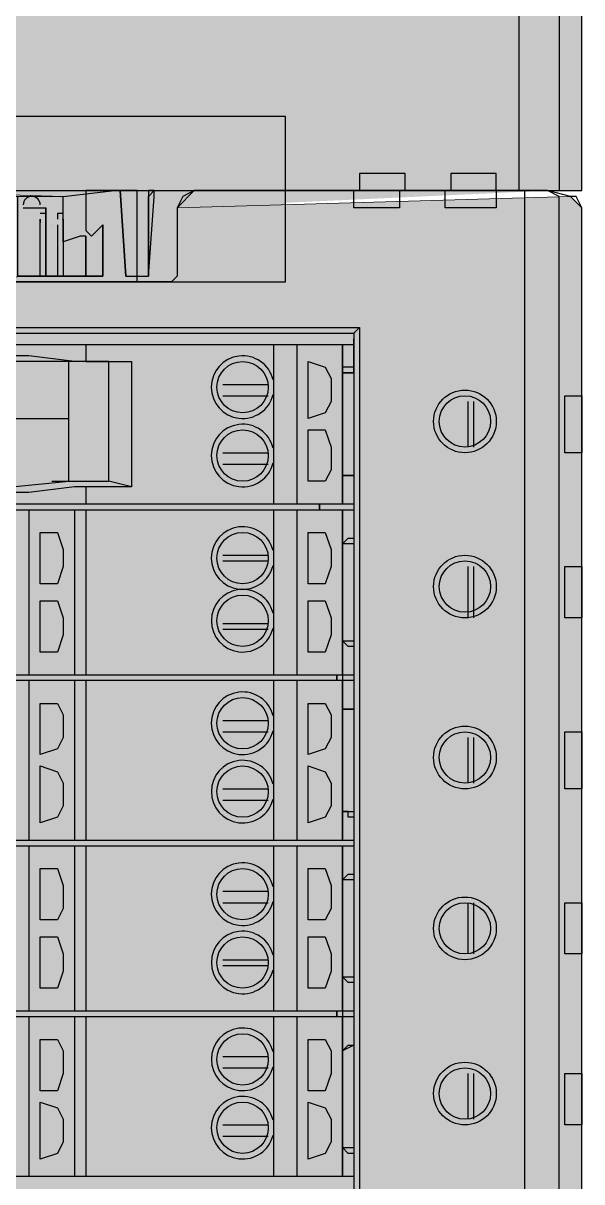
# Model space of a CAD drawing. Extents: x 4719 to 8938, y 1800 to 4482.
# Drawn here: x 7225.6 to 7267.1, y 3566.3 to 3652.4 of the extents above; entities that cross this region are included whole.
import ezdxf

# ---------------------------------------------------------------- set-up
doc = ezdxf.new("R2010")
doc.units = 0
doc.header["$LTSCALE"] = 10
doc.header["$MEASUREMENT"] = 0
doc.layers.add('G02-1-PRDXXXX-E-MRIO-01-P01-01$0$ANNOTATION', color=7, linetype='Continuous')

# ---------------------------------------------------------------- blocks, each defined once
blk = doc.blocks.new('G02-1-PRDXXXX-E-MRIO-01-P01-01$0$DV-54809-ZX-350-001')
at = {"layer": 'G02-1-PRDXXXX-E-MRIO-01-P01-01$0$ANNOTATION', "lineweight": 25}
for points in [[(2506.71, 1838.692), (2508.403, 1838.692), (2508.403, 1834.035), (2508.403, 1833.612), (2511.367, 1833.612), (2511.367, 1836.576), (2510.943, 1836.576), (2509.673, 1836.152), (2509.673, 1839.539), (2513.483, 1839.963), (2513.907, 1839.963), (2514.33, 1833.612), (2516.024, 1833.612), (2516.447, 1839.539), (2516.447, 1839.963), (2548.199, 1839.963), (2548.199, 1870.444)], [(2543.542, 1839.963), (2543.542, 1870.444)], [(2546.505, 1870.444), (2546.505, 1839.963)], [(2548.199, 1656.225), (2548.199, 1838.692), (2547.352, 1839.539), (2545.659, 1839.963), (2519.41, 1839.963), (2518.14, 1838.692), (2518.14, 1833.612), (2517.717, 1833.189), (2515.177, 1833.189), (2515.177, 1839.963), (2511.367, 1839.963), (2511.367, 1836.999), (2511.79, 1836.576), (2512.637, 1837.422), (2512.637, 1833.612), (2506.286, 1833.612)], [(2425.425, 1655.801), (2427.965, 1656.648), (2428.388, 1656.648), (2429.235, 1656.648), (2545.235, 1656.648), (2545.659, 1656.648), (2546.505, 1656.225), (2546.505, 1838.692), (2546.505, 1839.539), (2545.659, 1839.963)], [(2548.199, 1656.225), (2548.199, 1838.692), (2547.776, 1839.539), (2547.352, 1839.539), (2545.659, 1839.963), (2519.41, 1839.963), (2518.564, 1839.539), (2518.14, 1838.692), (2518.14, 1833.612), (2517.717, 1833.189), (2455.907, 1833.189), (2455.483, 1833.612), (2455.06, 1838.692), (2454.637, 1839.539), (2454.213, 1839.963)], [(2506.286, 1839.539), (2506.286, 1833.612), (2512.637, 1833.612), (2512.637, 1837.422), (2511.79, 1836.576)], [(2510.943, 1836.576), (2509.673, 1836.152), (2509.673, 1839.539)], [(2510.096, 1839.963), (2513.483, 1839.963)], [(2510.096, 1839.539), (2510.096, 1839.539)], [(2515.177, 1833.189), (2515.177, 1839.963), (2511.367, 1839.963), (2511.367, 1836.999)], [(2513.483, 1839.963), (2513.483, 1839.963)], [(2513.907, 1839.963), (2513.907, 1839.963)], [(2514.33, 1833.612), (2513.907, 1839.963), (2514.33, 1833.612)], [(2513.907, 1839.963), (2513.907, 1839.963)], [(2513.907, 1839.963), (2513.907, 1839.963)], [(2514.33, 1833.612), (2516.024, 1833.612), (2516.024, 1839.539), (2516.024, 1833.612), (2516.447, 1839.539), (2516.447, 1839.963), (2516.024, 1839.963), (2516.024, 1839.539), (2516.447, 1839.963)], [(2516.024, 1839.539), (2516.024, 1839.539)], [(2543.965, 1655.378), (2543.965, 1839.963)], [(2511.367, 1836.576), (2511.367, 1833.612), (2508.403, 1833.612), (2508.403, 1834.035), (2508.403, 1838.692)], [(2508.403, 1837.846), (2508.403, 1838.269), (2507.98, 1838.269)], [(2507.98, 1837.846), (2507.98, 1837.846)], [(2508.403, 1838.269), (2508.403, 1838.269)], [(2508.403, 1837.846), (2508.403, 1837.846)], [(2509.25, 1838.269), (2509.25, 1838.269)], [(2509.673, 1838.269), (2509.25, 1838.269), (2509.25, 1837.846)], [(2509.673, 1837.846), (2509.673, 1837.422), (2509.673, 1833.612)], [(2509.673, 1837.846), (2509.673, 1837.846)], [(2509.673, 1837.846), (2509.673, 1837.846)], [(2507.98, 1837.422), (2507.98, 1837.422)], [(2508.403, 1833.612), (2508.403, 1837.422)], [(2508.827, 1837.422), (2508.827, 1837.422)], [(2509.25, 1837.422), (2509.25, 1833.612)], [(2509.25, 1837.422), (2509.25, 1837.422)], [(2509.673, 1837.422), (2509.673, 1837.422)], [(2511.79, 1836.999), (2511.79, 1836.999)], [(2510.943, 1836.576), (2510.943, 1836.576)], [(2516.024, 1833.612), (2516.024, 1833.612)], [(2516.024, 1833.612), (2516.024, 1833.612)], [(2434.315, 1828.532), (2434.739, 1829.379), (2435.585, 1829.802), (2531.688, 1829.802), (2531.688, 1665.539), (2435.585, 1665.539), (2435.585, 1665.962), (2531.264, 1665.962), (2531.264, 1668.925), (2530.418, 1668.925), (2531.264, 1668.925)], [(2435.162, 1825.992), (2434.315, 1825.992), (2434.315, 1828.532), (2435.162, 1828.532), (2435.585, 1829.379), (2531.264, 1829.379), (2531.264, 1665.962), (2529.994, 1666.385), (2436.855, 1666.385), (2436.432, 1666.385)], [(2531.264, 1829.379), (2531.688, 1829.802)], [(2531.264, 1829.379), (2531.264, 1829.379)], [(2499.512, 1828.532), (2531.264, 1828.532)], [(2511.367, 1828.532), (2511.367, 1827.262), (2514.33, 1827.262), (2514.753, 1827.262), (2514.753, 1817.948), (2513.06, 1818.371), (2513.06, 1827.262), (2514.753, 1827.262)], [(2525.337, 1816.678), (2525.337, 1819.641), (2525.337, 1820.488), (2525.337, 1824.722), (2525.337, 1825.568), (2525.337, 1828.532)], [(2527.031, 1828.532), (2527.031, 1816.678)], [(2531.264, 1826.415), (2530.418, 1826.415), (2531.264, 1826.415), (2531.264, 1828.955)], [(2530.418, 1816.678), (2530.418, 1828.532)], [(2511.367, 1827.262), (2510.52, 1827.262), (2507.133, 1827.685), (2505.863, 1827.685), (2500.359, 1827.685), (2499.512, 1827.685)], [(2510.096, 1826.838), (2510.096, 1827.262), (2505.863, 1827.262), (2505.863, 1823.028), (2505.863, 1817.948), (2510.096, 1818.371), (2510.096, 1823.028), (2510.096, 1827.262)], [(2513.06, 1827.262), (2512.637, 1827.262), (2510.943, 1827.262), (2509.25, 1827.262)], [(2510.096, 1827.262), (2510.096, 1827.262)], [(2510.096, 1827.262), (2510.096, 1827.262)], [(2531.264, 1826.838), (2530.418, 1826.838)], [(2521.527, 1825.568), (2524.914, 1825.568)], [(2521.527, 1824.722), (2524.914, 1824.722)], [(2539.732, 1824.298), (2539.732, 1820.911)], [(2540.155, 1824.298), (2540.155, 1820.911)], [(2498.666, 1818.371), (2499.089, 1817.948), (2504.593, 1817.948), (2504.593, 1819.218), (2505.016, 1820.065), (2505.016, 1823.028), (2505.863, 1823.028), (2510.096, 1823.028)], [(2510.096, 1823.028), (2510.096, 1823.028)], [(2510.096, 1823.028), (2510.096, 1823.028)], [(2521.527, 1820.488), (2524.914, 1820.488)], [(2521.527, 1819.641), (2524.914, 1819.641)], [(2531.264, 1818.795), (2530.418, 1818.795), (2531.264, 1818.795), (2531.264, 1813.714), (2530.418, 1813.714), (2530.841, 1814.138), (2531.264, 1814.138)], [(2511.367, 1817.948), (2510.52, 1817.948), (2507.133, 1817.525), (2505.863, 1817.525), (2500.359, 1817.525), (2499.512, 1817.525)], [(2508.827, 1818.371), (2510.943, 1818.371), (2512.637, 1818.371), (2513.06, 1818.371)], [(2510.096, 1818.371), (2510.096, 1818.371)], [(2510.096, 1818.371), (2510.096, 1818.371)], [(2510.096, 1818.371), (2510.096, 1818.371)], [(2514.753, 1817.948), (2514.33, 1817.948), (2511.367, 1817.948), (2511.367, 1816.678)], [(2435.162, 1816.254), (2531.264, 1816.254)], [(2499.512, 1816.678), (2531.264, 1816.678)], [(2507.133, 1816.254), (2507.133, 1803.977)], [(2510.52, 1816.254), (2510.52, 1803.977)], [(2511.367, 1816.254), (2511.367, 1803.977)], [(2525.337, 1803.977), (2525.337, 1806.941), (2525.337, 1808.211), (2525.337, 1812.021), (2525.337, 1813.291), (2525.337, 1816.254)], [(2527.031, 1816.254), (2527.031, 1803.977)], [(2528.724, 1816.678), (2528.724, 1816.254), (2528.724, 1816.678)], [(2530.418, 1816.254), (2530.418, 1803.977), (2530.418, 1816.254), (2530.418, 1803.977), (2530.418, 1803.554), (2530.418, 1791.7), (2530.418, 1803.554), (2530.418, 1791.7)], [(2531.264, 1803.554), (2435.162, 1803.554)], [(2531.264, 1814.138), (2531.264, 1814.138)], [(2521.527, 1812.868), (2524.914, 1812.868)], [(2521.527, 1812.444), (2524.914, 1812.444)], [(2539.732, 1812.021), (2539.732, 1808.211)], [(2540.155, 1812.021), (2540.155, 1808.211)], [(2521.527, 1807.787), (2524.914, 1807.787)], [(2521.527, 1807.364), (2524.914, 1807.364)], [(2531.264, 1806.094), (2530.841, 1806.094), (2530.418, 1806.517), (2531.264, 1806.517), (2531.264, 1801.437), (2530.418, 1801.437)], [(2531.264, 1806.094), (2531.264, 1806.094)], [(2435.162, 1803.977), (2531.264, 1803.977)], [(2507.133, 1803.554), (2507.133, 1791.7)], [(2510.52, 1803.554), (2510.52, 1791.7)], [(2511.367, 1803.554), (2511.367, 1791.7)], [(2525.337, 1791.7), (2525.337, 1794.663), (2525.337, 1795.51), (2525.337, 1799.743), (2525.337, 1800.59), (2525.337, 1803.554)], [(2527.031, 1803.554), (2527.031, 1791.7)], [(2530.418, 1801.014), (2530.418, 1801.437), (2531.264, 1801.437)], [(2531.264, 1801.437), (2531.264, 1801.437)], [(2521.527, 1800.59), (2524.914, 1800.59)], [(2521.527, 1799.743), (2524.914, 1799.743)], [(2539.732, 1799.32), (2539.732, 1795.933)], [(2540.155, 1799.32), (2540.155, 1795.933)], [(2521.527, 1795.51), (2524.914, 1795.51)], [(2521.527, 1794.663), (2524.914, 1794.663)], [(2434.739, 1794.24), (2435.162, 1793.393), (2435.585, 1792.97), (2435.162, 1792.97), (2435.162, 1793.393), (2435.162, 1794.24), (2435.162, 1791.7), (2531.264, 1791.7)], [(2531.264, 1793.393), (2530.841, 1793.393), (2530.841, 1793.816), (2530.418, 1793.816), (2530.418, 1794.24)], [(2530.418, 1793.816), (2531.264, 1793.816), (2531.264, 1788.736), (2530.418, 1788.736), (2530.841, 1789.16), (2531.264, 1789.16)], [(2531.264, 1793.393), (2531.264, 1793.393)], [(2434.739, 1788.313), (2435.162, 1789.16), (2435.162, 1789.583), (2435.162, 1789.16), (2435.162, 1788.736), (2435.162, 1791.276), (2531.264, 1791.276)], [(2507.133, 1791.276), (2507.133, 1778.999)], [(2510.52, 1791.276), (2510.52, 1778.999)], [(2511.367, 1791.276), (2511.367, 1778.999)], [(2525.337, 1778.999), (2525.337, 1781.962), (2525.337, 1783.232), (2525.337, 1787.043), (2525.337, 1788.313), (2525.337, 1791.276)], [(2527.031, 1791.276), (2527.031, 1778.999)], [(2530.418, 1791.276), (2530.418, 1778.999), (2530.418, 1791.276), (2530.418, 1778.999), (2530.418, 1778.576), (2530.418, 1766.721), (2530.418, 1778.576), (2530.418, 1766.721)], [(2531.264, 1789.16), (2531.264, 1789.16)], [(2521.527, 1787.889), (2524.914, 1787.889)], [(2521.527, 1787.043), (2524.914, 1787.043)], [(2539.732, 1787.043), (2539.732, 1783.232)], [(2540.155, 1787.043), (2540.155, 1783.232)], [(2521.527, 1782.809), (2524.914, 1782.809)], [(2521.527, 1782.386), (2524.914, 1782.386)], [(2435.162, 1780.692), (2435.162, 1781.116), (2435.162, 1781.539), (2435.162, 1778.999), (2531.264, 1778.999)], [(2531.264, 1781.116), (2530.841, 1781.116), (2530.418, 1781.539), (2531.264, 1781.539), (2531.264, 1776.459), (2530.418, 1776.035), (2530.841, 1776.459), (2531.264, 1776.459)], [(2531.264, 1781.116), (2531.264, 1781.116)], [(2434.739, 1776.035), (2435.162, 1776.882), (2435.162, 1776.459), (2435.162, 1776.035), (2435.162, 1778.576), (2531.264, 1778.576)], [(2507.133, 1778.576), (2507.133, 1766.721)], [(2510.52, 1778.576), (2510.52, 1766.721)], [(2511.367, 1778.576), (2511.367, 1766.721)], [(2525.337, 1766.721), (2525.337, 1769.685), (2525.337, 1770.532), (2525.337, 1774.342), (2525.337, 1775.612), (2525.337, 1778.576)], [(2527.031, 1778.576), (2527.031, 1766.721)], [(2531.264, 1776.459), (2531.264, 1776.459)], [(2521.527, 1775.612), (2524.914, 1775.612)], [(2521.527, 1774.765), (2524.914, 1774.765)], [(2539.732, 1774.342), (2539.732, 1770.955)], [(2540.155, 1774.342), (2540.155, 1770.955)], [(2521.527, 1770.532), (2524.914, 1770.532)], [(2521.527, 1769.685), (2524.914, 1769.685)], [(2434.739, 1769.262), (2435.162, 1768.415), (2435.585, 1767.992), (2435.162, 1767.992), (2435.162, 1768.415), (2435.162, 1769.262), (2435.162, 1766.721), (2531.264, 1766.721)], [(2531.264, 1768.415), (2530.841, 1768.415), (2530.418, 1768.838), (2531.264, 1768.838), (2531.264, 1763.758), (2530.418, 1763.758), (2530.841, 1764.181), (2531.264, 1764.181)], [(2531.264, 1768.415), (2531.264, 1768.415)]]:
    blk.add_lwpolyline(points, dxfattribs=at)
for points in [[(2548.199, 1839.963), (2548.199, 1870.444), (2425.001, 1870.444), (2425.001, 1839.963)], [(2435.585, 1833.189), (2526.184, 1833.189), (2526.184, 1845.466), (2435.585, 1845.466), (2435.585, 1833.189), (2526.184, 1833.189), (2526.184, 1845.466), (2435.585, 1845.466)], [(2535.075, 1841.233), (2531.688, 1841.233), (2531.688, 1839.963), (2535.075, 1839.963)], [(2541.848, 1841.233), (2538.462, 1841.233), (2538.462, 1839.963), (2541.848, 1839.963)], [(2531.264, 1839.963), (2534.651, 1839.963), (2534.651, 1838.692), (2531.264, 1838.692)], [(2541.848, 1839.963), (2541.848, 1838.692), (2538.038, 1838.692), (2538.038, 1839.963)], [(2530.418, 1816.678), (2530.418, 1828.532)], [(2529.148, 1823.452), (2527.878, 1823.028), (2527.878, 1827.262), (2529.148, 1826.838), (2529.571, 1825.992), (2529.571, 1824.298)], [(2548.199, 1824.722), (2548.199, 1820.488), (2546.929, 1820.488), (2546.929, 1824.722)], [(2529.148, 1818.371), (2527.878, 1818.371), (2527.878, 1822.182), (2529.148, 1822.182), (2529.571, 1820.911), (2529.571, 1819.218)], [(2509.25, 1810.751), (2507.98, 1810.751), (2507.98, 1814.561), (2509.25, 1814.561), (2509.673, 1813.291), (2509.673, 1812.021)], [(2529.148, 1810.751), (2527.878, 1810.751), (2527.878, 1814.561), (2529.148, 1814.561), (2529.571, 1813.291), (2529.571, 1812.021)], [(2546.929, 1808.211), (2546.929, 1812.021), (2548.199, 1812.021), (2548.199, 1808.211)], [(2509.25, 1805.67), (2507.98, 1805.67), (2507.98, 1809.481), (2509.25, 1809.481), (2509.673, 1808.211), (2509.673, 1806.941)], [(2529.148, 1805.67), (2527.878, 1805.67), (2527.878, 1809.481), (2529.148, 1809.481), (2529.571, 1808.211), (2529.571, 1806.941)], [(2529.994, 1803.554), (2529.994, 1803.977)], [(2509.25, 1798.473), (2507.98, 1798.05), (2507.98, 1801.86), (2509.25, 1801.86), (2509.673, 1801.014), (2509.673, 1799.32)], [(2529.148, 1798.473), (2527.878, 1798.05), (2527.878, 1801.86), (2529.148, 1801.86), (2529.571, 1801.014), (2529.571, 1799.32)], [(2546.929, 1795.51), (2546.929, 1799.743), (2548.199, 1799.743), (2548.199, 1795.51)], [(2509.25, 1793.393), (2507.98, 1792.97), (2507.98, 1797.203), (2509.25, 1796.78), (2509.673, 1795.933), (2509.673, 1794.24)], [(2529.148, 1793.393), (2527.878, 1792.97), (2527.878, 1797.203), (2529.148, 1796.78), (2529.571, 1795.933), (2529.571, 1794.24)], [(2509.25, 1785.773), (2507.98, 1785.773), (2507.98, 1789.583), (2509.25, 1789.583), (2509.673, 1788.313), (2509.673, 1786.619)], [(2529.148, 1785.773), (2527.878, 1785.773), (2527.878, 1789.583), (2529.148, 1789.583), (2529.571, 1788.313), (2529.571, 1786.619)], [(2546.929, 1783.232), (2546.929, 1787.043), (2548.199, 1787.043), (2548.199, 1783.232)], [(2509.25, 1780.692), (2507.98, 1780.692), (2507.98, 1784.502), (2509.25, 1784.502), (2509.673, 1783.232), (2509.673, 1781.962)], [(2529.148, 1780.692), (2527.878, 1780.692), (2527.878, 1784.502), (2529.148, 1784.502), (2529.571, 1783.232), (2529.571, 1781.962)], [(2529.994, 1778.576), (2529.994, 1778.999)], [(2509.25, 1773.072), (2507.98, 1773.072), (2507.98, 1776.882), (2509.25, 1776.882), (2509.673, 1776.035), (2509.673, 1774.342)], [(2529.148, 1773.072), (2527.878, 1773.072), (2527.878, 1776.882), (2529.148, 1776.882), (2529.571, 1776.035), (2529.571, 1774.342)], [(2546.929, 1770.532), (2546.929, 1774.342), (2548.199, 1774.342), (2548.199, 1770.532)], [(2509.25, 1768.415), (2507.98, 1767.992), (2507.98, 1772.225), (2509.25, 1771.802), (2509.673, 1770.955), (2509.673, 1769.262)], [(2529.148, 1768.415), (2527.878, 1767.992), (2527.878, 1772.225), (2529.148, 1771.802), (2529.571, 1770.955), (2529.571, 1769.262)]]:
    blk.add_lwpolyline(points, close=True, dxfattribs=at)
at = {"layer": 'G02-1-PRDXXXX-E-MRIO-01-P01-01$0$ANNOTATION', "color": 7, "lineweight": 0, "true_color": 0xffffff}
for points in [[(2454.213, 1839.963), (2548.199, 1839.963), (2454.213, 1839.963), (2516.447, 1839.963)], [(2513.483, 1839.963), (2459.293, 1839.963), (2513.907, 1839.963), (2456.753, 1839.963), (2516.447, 1839.963), (2513.907, 1839.963)], [(2485.118, 1839.963), (2465.644, 1839.963), (2475.381, 1839.963), (2485.118, 1839.963), (2495.279, 1839.963), (2509.673, 1839.539), (2499.936, 1839.539)], [(2518.14, 1838.692), (2547.352, 1839.539)], [(2512.637, 1837.422), (2511.79, 1836.576)], [(2509.673, 1836.152), (2510.943, 1836.576)], [(2458.447, 1833.189), (2512.637, 1833.612)], [(2435.585, 1833.189), (2526.184, 1833.189)]]:
    blk.add_lwpolyline(points, dxfattribs=at)
blk.add_lwpolyline([(2495.279, 1839.963), (2513.483, 1839.963), (2465.644, 1839.963)], close=True, dxfattribs=at)
at = {"layer": 'G02-1-PRDXXXX-E-MRIO-01-P01-01$0$ANNOTATION', "lineweight": 25}
blk.add_lwpolyline([(2507.98, 1833.612), (2507.98, 1837.422), (2507.98, 1837.846, 0.093445), (2507.98, 1837.606)], format="xyb", dxfattribs=at)
for centre, radius in [((2523.008, 1825.356), 1.906), ((2539.518, 1822.814), 2.331), ((2539.519, 1822.815), 1.906), ((2523.008, 1820.275), 1.906), ((2523.008, 1812.655), 1.906), ((2539.518, 1810.537), 2.331), ((2539.519, 1810.538), 1.906), ((2523.008, 1807.998), 1.906), ((2523.008, 1800.377), 1.906), ((2539.518, 1797.836), 2.331), ((2539.519, 1797.837), 1.906), ((2523.008, 1795.297), 1.906), ((2523.008, 1787.677), 1.906), ((2539.518, 1785.135), 2.331), ((2539.519, 1785.137), 1.906), ((2523.008, 1782.596), 1.906), ((2523.008, 1775.399), 1.906), ((2539.52, 1772.86), 2.329), ((2539.519, 1772.859), 1.906), ((2523.008, 1770.319), 1.906)]:
    blk.add_circle(centre, radius, dxfattribs=at)
for centre, radius, start, end in [((2507.345, 1838.905), 0.635, 359.96447, 179.83626), ((2523.01, 1825.358), 2.327, 13.74197, 346.25803), ((2523.01, 1820.278), 2.327, 13.74197, 346.25803), ((2523.01, 1812.657), 2.327, 13.74197, 346.25803), ((2523.011, 1808), 2.326, 13.73508, 346.26492), ((2523.01, 1800.38), 2.327, 13.74196, 346.26148), ((2523.011, 1795.3), 2.326, 13.73508, 346.26492), ((2523.01, 1787.679), 2.327, 13.74196, 346.26148), ((2523.011, 1782.599), 2.326, 13.73508, 346.26492), ((2523.011, 1775.402), 2.326, 13.73852, 346.25804), ((2523.01, 1770.321), 2.327, 13.74197, 346.25803)]:
    blk.add_arc(centre, radius, start, end, dxfattribs=at)
blk.add_open_spline([(2509.673, 1837.606), (2509.677, 1837.68), (2509.666, 1837.754), (2509.645, 1837.828)], degree=3, dxfattribs=at)
at = {"layer": 'G02-1-PRDXXXX-E-MRIO-01-P01-01$0$ANNOTATION', "color": 7, "true_color": 0xffffff, "transparency": 33554559}
for points in [[(2425.001, 1839.963), (2454.213, 1839.963), (2548.199, 1870.444)], [(2425.001, 1870.444), (2425.001, 1839.963), (2548.199, 1870.444)], [(2454.213, 1839.963), (2548.199, 1870.444), (2548.199, 1839.963)], [(2435.585, 1845.466), (2526.184, 1845.466), (2435.585, 1833.189)], [(2526.184, 1845.466), (2435.585, 1833.189), (2526.184, 1833.189)], [(2505.016, 1839.539), (2506.71, 1838.692), (2508.403, 1838.692)], [(2505.016, 1839.539), (2508.403, 1838.692), (2509.673, 1839.539)], [(2508.403, 1838.692), (2509.673, 1839.539), (2509.673, 1836.152)], [(2511.367, 1836.999), (2512.637, 1837.422), (2511.367, 1839.963)], [(2512.637, 1837.422), (2511.367, 1839.963), (2515.177, 1839.963)], [(2515.177, 1839.963), (2512.637, 1837.422), (2515.177, 1833.189)], [(2513.907, 1839.963), (2514.33, 1833.612), (2516.447, 1839.539)], [(2516.447, 1839.539), (2514.33, 1833.612), (2516.024, 1833.612)], [(2519.41, 1839.963), (2518.14, 1838.692), (2545.659, 1839.963)], [(2547.352, 1839.539), (2518.14, 1838.692), (2548.199, 1838.692)], [(2508.403, 1838.692), (2508.403, 1834.035), (2509.673, 1836.152)], [(2548.199, 1838.692), (2518.14, 1833.612), (2548.199, 1656.225)], [(2518.14, 1838.692), (2518.14, 1833.612), (2548.199, 1838.692)], [(2512.637, 1837.422), (2512.637, 1833.612), (2515.177, 1833.189)], [(2511.367, 1833.612), (2508.403, 1834.035), (2509.673, 1836.152)], [(2511.367, 1836.576), (2509.673, 1836.152), (2511.367, 1833.612)], [(2512.637, 1833.612), (2458.447, 1833.189), (2515.177, 1833.189)], [(2508.403, 1833.612), (2511.367, 1833.612), (2508.403, 1834.035)], [(2518.14, 1833.612), (2517.717, 1833.189), (2548.199, 1656.225)], [(2548.199, 1656.225), (2425.425, 1656.225), (2515.177, 1833.189)], [(2458.447, 1833.189), (2425.425, 1656.225), (2515.177, 1833.189)], [(2548.199, 1656.225), (2517.717, 1833.189), (2515.177, 1833.189)]]:
    blk.add_solid(points, dxfattribs=at)

msp = doc.modelspace()

# ---------------------------------------------------------------- block references
msp.add_blockref('G02-1-PRDXXXX-E-MRIO-01-P01-01$0$DV-54809-ZX-350-001', (4718.866, 1799.996))

doc.saveas('drawing.dxf')
